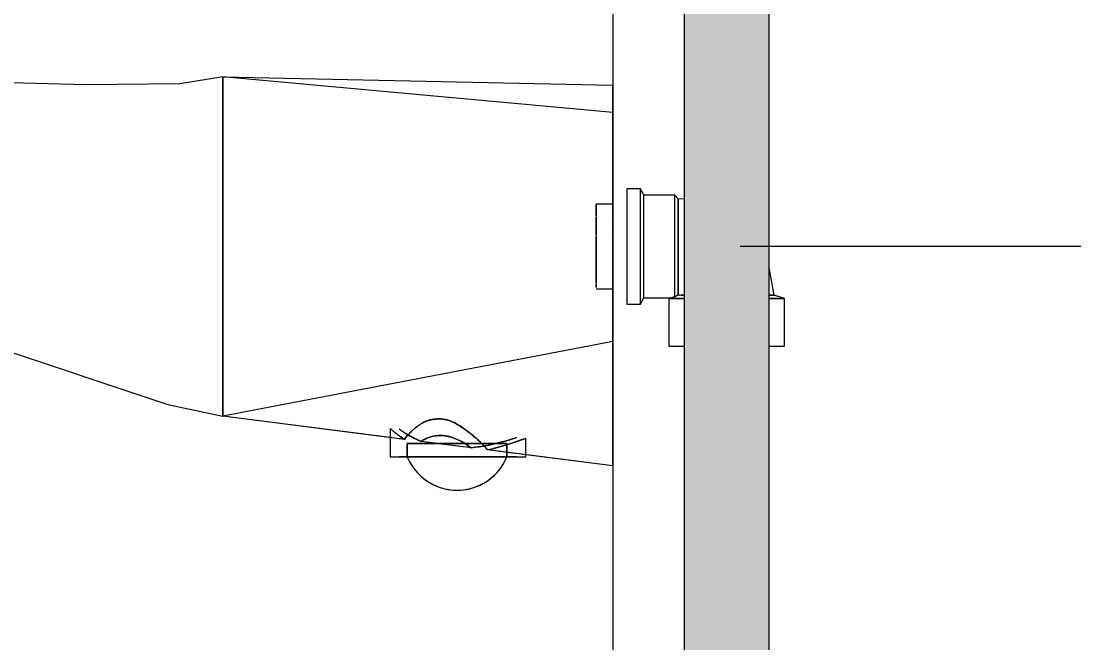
# Model space of a CAD drawing. Header units: metres. Extents: x 34 to 87, y -2.3 to 19.3.
# Drawn here: x 53.3026 to 53.6128, y 1.9832 to 2.1664 of the extents above; entities that cross this region are included whole.
import ezdxf

# ---------------------------------------------------------------- set-up
doc = ezdxf.new("R2010")
doc.units = ezdxf.units.M
for name, color, linetype, lineweight in [('A-ANNO-DIMS', 7, 'Continuous', 5), ('A-ANNO-DIMS-25', 7, 'Continuous', 5), ('A-DETL', 7, 'Continuous', 5), ('P-PIPE', 7, 'Continuous', 5), ('P-SANR-FIXT', 7, 'Continuous', 5)]:
    doc.layers.add(name, color=color, linetype=linetype, lineweight=lineweight)
doc.styles.add('Arial_1', font='arial.ttf', dxfattribs={"height": 0.07499999999999998})
doc.dimstyles.new('Diagonal_-_2_mm_Arial_-_PRETO', dxfattribs={"dimscale": 0.3048, "dimtxt": 0.07651945499677275, "dimasz": 0.2460629921259842, "dimexe": 0.1968503937007874, "dimexo": 0.1230314960629921, "dimgap": 0.04101049868766404, "dimtad": 1, "dimrnd": 0.01, "dimzin": 0, "dimdsep": 46, "dimtxsty": 'Arial_1', "dimblk1": 'OBLIQUE', "dimblk2": 'OBLIQUE', "dimsah": 1, "dimcen": 0.09, "dimdle": 0.1968503937007874, "dimazin": 0, "dimtfac": 1, "dimtdec": 4, "dimtix": 1, "dimtmove": 0, "dimatfit": 3, "dimfxl": 1, "dimtvp": 1, "dimtolj": 1, "dimtzin": 0, "dimarcsym": 2})

# ---------------------------------------------------------------- blocks, each defined once
blk = doc.blocks.new('UT_Chuveiro ou ducha - UT_Elétrico-3241184-BB')
at = {"layer": 'P-SANR-FIXT'}
for p, q in [((41.06761709470734, 2.150000000000003), (41.18261709470114, 2.147519255749865)), ((41.18261687927279, 2.139445705658089), (41.06761709470734, 2.150000000000003)), ((41.18261665025981, 2.0720180114251), (41.06761709470734, 2.050000000000002)), ((41.12117580939549, 2.043187372682066), (41.06761709470734, 2.050000000000002)), ((41.11693034635831, 2.046414814853205), (41.11693034635831, 2.038023673862022)), ((41.15693034635831, 2.038023673862022), (41.15693034635831, 2.04166515177101)), ((41.18261682023116, 2.0353721233562), (41.14571738958008, 2.040065702556777)), ((41.1169303463583, 2.038023673862023), (41.13693013885535, 2.038023673862023)), ((41.13693013885535, 2.038023673862023), (41.15693034635724, 2.038023673862023))]:
    blk.add_line(p, q, dxfattribs=at)
at = {"layer": 'P-SANR-FIXT', "color": 254, "true_color": 0xdfdfdf}
for p, q in [((41.18261687927279, 2.139445745200523), (41.06761733666514, 2.14999997779401)), ((41.18261665025981, 2.072017841239419), (41.06761744013687, 2.05000006613602)), ((41.11729753347099, 2.043680716561478), (41.11693034754476, 2.043727422105959)), ((41.11965423224526, 2.043380947720776), (41.11749469393653, 2.043655638021602)), ((41.12200896905536, 2.038023673862023), (41.12200896905536, 2.042012751250205)), ((41.12200896905536, 2.042012751250205), (41.13018739241529, 2.042012751250205)), ((41.13017565734402, 2.04204263692822), (41.12608889411289, 2.042562467586852)), ((41.13893628688242, 2.042012751250205), (41.13041031044767, 2.042012751250205)), ((41.13893628688242, 2.042012751250205), (41.14374671909853, 2.042012751250205)), ((41.14392901794888, 2.042012751250205), (41.15136532071851, 2.042012751250205)), ((41.15136532071851, 2.039347290059622), (41.15136532071851, 2.041634498240474)), ((41.15136538337483, 2.042012751250205), (41.15136538337483, 2.04163451781057)), ((41.15136538337483, 2.039347282089786), (41.15136538337483, 2.038023673862023)), ((41.15614558746662, 2.038739297557485), (41.15417273704142, 2.038990241416454)), ((41.15691231466128, 2.038641770913525), (41.15631573902992, 2.038717654512802)), ((41.11964653848334, 2.038023673862023), (41.12186670324274, 2.038023673862023)), ((41.12268857244756, 2.038023673862023), (41.12200195872484, 2.038023673862023)), ((41.13693013440244, 2.038023673862023), (41.12290110341004, 2.038023673862023)), ((41.14701384756663, 2.038023673862023), (41.13693052560057, 2.038023673862023)), ((41.14892271934826, 2.038023673862023), (41.14721082155983, 2.038023673862023)), ((41.1514394976761, 2.038023673862023), (41.14914653079522, 2.038023673862023)), ((41.15140943609009, 2.038023673862023), (41.15421419005448, 2.038023673862023))]:
    blk.add_line(p, q, dxfattribs=at)
at = {"layer": 'P-SANR-FIXT', "color": 253, "true_color": 0xa6a6a6}
for p, q in [((41.18261668868003, 2.112499999999998), (41.17761709470143, 2.112499999999998)), ((41.17761709470143, 2.087499999999999), (41.18261663717993, 2.087499999999999)), ((41.11693034754476, 2.043727422105959), (41.06761709470734, 2.050000000000002)), ((41.13018739241529, 2.042012751250205), (41.12200890639905, 2.042012751250205)), ((41.12200890639905, 2.042012751250205), (41.12200890639905, 2.038023673862023)), ((41.14080458397081, 2.040690607651984), (41.12608861500474, 2.042562467586858)), ((41.14374671909853, 2.042012751250205), (41.13893628688242, 2.042012751250205)), ((41.15136532071851, 2.042012751250205), (41.14392901794888, 2.042012751250205)), ((41.15136532071851, 2.041634498240474), (41.15136532071851, 2.042012751250205)), ((41.15693034635831, 2.04166515177101), (41.15693034635831, 2.04350482025818)), ((41.15136532071851, 2.038023673862023), (41.15136532071851, 2.039347290059622)), ((41.18261682023117, 2.035372193180607), (41.15691231466128, 2.038641770913525)), ((41.11693034635938, 2.038023673862023), (41.1176116699698, 2.038023673862023)), ((41.11761188353929, 2.038023673862023), (41.11960967015187, 2.038023673862023)), ((41.12196888197072, 2.038023673862023), (41.11965423188943, 2.038023673862023)), ((41.12024285482361, 2.038023673862023), (41.11965423188851, 2.038023673862023)), ((41.13693013852988, 2.038023673862023), (41.12024285482361, 2.038023673862023)), ((41.14901596145591, 2.038023673862023), (41.13693016711606, 2.038023673862023)), ((41.15420646082719, 2.038023673862023), (41.14914627730839, 2.038023673862023)), ((41.15420646082812, 2.038023673862023), (41.1514394976761, 2.038023673862023)), ((41.15425095818455, 2.038023673862023), (41.15624884373476, 2.038023673862023)), ((41.15624891658877, 2.038023673862023), (41.15693034635833, 2.038023673862023))]:
    blk.add_line(p, q, dxfattribs=at)
at = {"layer": 'P-SANR-FIXT', "color": 7, "true_color": 0xf3f3f3}
for p, q in [((41.11995862938922, 2.043342228822987), (41.11965423224526, 2.043380947720776)), ((41.1210989015316, 2.043197187775764), (41.12015008765979, 2.043317875594462)), ((41.13041031044767, 2.042012751250205), (41.13893628688242, 2.042012751250205)), ((41.14080458397081, 2.040690652089248), (41.13041061018496, 2.042012751250205)), ((41.15136538337483, 2.04163451781057), (41.15136538337483, 2.039347282089786)), ((41.15399077817106, 2.039013386334346), (41.15136532071851, 2.03934734090905)), ((41.12191015756726, 2.038023673862023), (41.12278801563102, 2.038023673862023)), ((41.12299011510879, 2.038023673862023), (41.12435004418439, 2.038023673862023)), ((41.12461035455341, 2.038023673862023), (41.12693013261475, 2.038023673862023)), ((41.12693052606169, 2.038023673862023), (41.13175374558305, 2.038023673862023)), ((41.13175416588902, 2.038023673862023), (41.13693013407705, 2.038023673862023)), ((41.13693055386128, 2.038023673862023), (41.14210653602751, 2.038023673862023)), ((41.14210692769256, 2.038023673862023), (41.14693018819585, 2.038023673862023)), ((41.14714054507847, 2.038023673862023), (41.14900198459257, 2.038023673862023)), ((41.14925059474534, 2.038023673862023), (41.15107236640604, 2.038023673862023)), ((41.15107262870804, 2.038023673862023), (41.15140943609009, 2.038023673862023))]:
    blk.add_line(p, q, dxfattribs=at)
at = {"layer": 'P-SANR-FIXT', "color": 7, "true_color": 0xfafafa}
for p, q in [((41.14930228980294, 2.039609755602284), (41.14571776238416, 2.040065702556782)), ((41.15026391148879, 2.039487438647267), (41.14941268543975, 2.039595713429213)), ((41.15117032308056, 2.039372144340233), (41.15071553813133, 2.039429992359883))]:
    blk.add_line(p, q, dxfattribs=at)
at = {"layer": 'P-SANR-FIXT', "flags": 128}
for points in [[(41.06761658666559, 2.149999845924495), (41.05500552033768, 2.14797435765951), (41.02721197965455, 2.147675411536797), (40.9612225231284, 2.149383454940653), (40.88917624824899, 2.150634881265457), (40.85428666748707, 2.149362954738169), (40.84384727392243, 2.146766866516711), (40.834708777824, 2.1428053819743), (40.82604660941998, 2.137326307852437), (40.81410376081308, 2.126582765470044)], [(40.91223172430892, 2.096639449604517), (40.95189963345555, 2.087270110813368), (41.00044882374348, 2.070405814912587), (41.05145844644066, 2.053491916661689), (41.06761709470692, 2.050000000000036)]]:
    blk.add_lwpolyline(points, dxfattribs=at)
at = {"layer": 'P-SANR-FIXT'}
blk.add_arc((41.13668711355877, 2.04409479420253), 0.01588421441585543, 202.4707000628805, 337.5292999371368, dxfattribs=at)
at = {"layer": 'P-SANR-FIXT', "color": 253, "true_color": 0xa6a6a6}
for radius, start, end in [(0.01588421441585668, 202.4707000628727, 242.9880075320311), (0.01588421441585928, 310.5175799622684, 337.5292999371225), (0.01588421441585162, 242.9882800251404, 256.4938985438539), (0.01588421441585136, 283.5058599874351, 297.0114785061339), (0.01588421441585423, 297.0117199748543, 310.517307469163), (0.01588421441585352, 256.494140012561, 269.9997718864066), (0.015884214415853, 269.9999999999996, 283.5056318738438)]:
    blk.add_arc((41.1366871762151, 2.04409479420253), radius, start, end, dxfattribs=at)
at = {"layer": 'P-SANR-FIXT'}
for centre, major_axis, ratio, start_param, end_param in [((41.18261709703583, 2.116203054805803), (0, 0.03131700941398737), 1.037514839799759e-05, 0.007185513716134517, 0.7344889197938376), ((41.18261737576388, 2.086453385030217), (0, 0.07140153739429787), 1.037514865665023e-05, 0.7344889147272575, 1.774371283980793), ((41.18261759822928, 2.090879785186195), (0, 0.0932957941627682), 1.037514847079862e-05, 1.77437128202127, 2.208017487493184)]:
    blk.add_ellipse(centre, major_axis=major_axis, ratio=ratio, start_param=start_param, end_param=end_param, dxfattribs=at)
at = {"layer": 'P-SANR-FIXT', "color": 253, "true_color": 0xa6a6a6}
for centre, major_axis, ratio, start_param, end_param in [((41.18261709236646, 2.116203054805803), (4.507962506596909e-15, 0.03131700941398768), 1.037514835163582e-05, 5.54869639280521, 6.275999807304751), ((41.18261681363842, 2.086453385030217), (0, 0.07140153739429812), 1.037514850282189e-05, 5.087178864177007, 5.548696392195996), ((41.17761709470142, 2.1), (0, 0.01250000000000036), 1.037514863660275e-05, 1.554312234475219e-15, 0.7660557354521649), ((41.18261709470114, 2.1), (6.018174197717891e-15, 0.01250000000000016), 1.037514804652139e-05, 0.5235987755921333, 0.7853982064363247), ((41.18261709470114, 2.1), (0, 0.01249999999999973), 1.037514834933995e-05, 1.554312234475219e-15, 0.523598728150428), ((41.17761709470142, 2.1), (0, 0.01250000000000009), 1.037514844422681e-05, 0.7853981640678074, 1.2880324699453), ((41.18261709470114, 2.1), (0, 0.01249999999999993), 1.037514846002601e-05, 0.8027258854381796, 1.332885423879388), ((41.17761709470142, 2.1), (0, 0.01249999999999973), 1.037514891777414e-05, 1.308996926234534, 1.570796326794898), ((41.18261709470114, 2.1), (0, 0.0124999999999999), 1.037514827126842e-05, 1.356345415909758, 1.570796326794898), ((41.17761709470142, 2.1), (5.975102799854976e-16, 0.01250000000000019), 1.037514837537293e-05, 1.570796326794897, 1.832595714594166), ((41.18261709470114, 2.1), (0, 0.01249999999999973), 1.037514834933995e-05, 1.570796326794898, 1.832595713658242), ((41.17761709470142, 2.1), (3.417476762533385e-15, 0.01249999999999999), 1.037514882301706e-05, 1.835942795362463, 2.094395102391284), ((41.18261709470114, 2.1), (0, 0.01249999999999995), 1.037514815785016e-05, 1.84405934888801, 3.141592653589789), ((41.17761709470142, 2.1), (0, 0.01249999999999999), 1.037514882301707e-05, 2.094395095803467, 2.617993897760679), ((41.17761709470142, 2.1), (0, 0.01250000000000007), 1.037514837537303e-05, 2.645836272493694, 2.879793270087717), ((41.18261681363842, 2.086453385030217), (4.459437734664872e-15, 0.0714015373942983), 1.037514855521653e-05, 4.508814025380561, 4.72717039192317), ((41.18261659117302, 2.090879785186195), (0, 0.09329579416276777), 1.037514840453394e-05, 4.144320368487625, 4.508814026422882), ((41.18261709470114, 1.982671122753508), (0, 0.05896811994639239), 1.037514857578864e-05, 5.817959333576801, 6.748411280782368)]:
    blk.add_ellipse(centre, major_axis=major_axis, ratio=ratio, start_param=start_param, end_param=end_param, dxfattribs=at)
at = {"layer": 'P-SANR-FIXT', "color": 254, "true_color": 0xdfdfdf}
for centre, major_axis, ratio, start_param, end_param in [((41.17761709470142, 2.1), (0, 0.01249999999999973), 1.037514834933995e-05, 5.517128123956025, 6.283185307179588), ((41.18261709470114, 2.1), (0, 0.01249999999999997), 1.037514845813692e-05, 5.497787143782134, 6.283185307179588), ((41.18261681363842, 2.086453385030217), (0, 0.07140153739429828), 1.037514847842861e-05, 5.03136726139275, 5.087178863376058), ((41.17761709470142, 2.1), (0, 0.01249999999999997), 1.037514845813692e-05, 4.995149273132632, 5.497787143782134), ((41.18261709470114, 2.1), (8.033228987412671e-15, 0.0125000000000003), 1.037514859942018e-05, 4.950299889817697, 5.480459458353007), ((41.18261681363842, 2.086453385030217), (0, 0.07140153739429816), 1.037514852982274e-05, 4.9462733982291, 5.028755209212878), ((41.17761709470142, 2.1), (5.975102799854976e-16, 0.01250000000000019), 1.037514837537293e-05, 4.712388980384683, 4.974188368183952), ((41.18261709470114, 2.1), (0, 0.01249999999999973), 1.037514891777414e-05, 4.712388980384685, 4.926839904226934), ((41.18261681363842, 2.086453385030217), (5.188736738105672e-15, 0.07140153739429812), 1.037514859165586e-05, 4.857342572879952, 4.94209834802368), ((41.17761709470142, 2.1), (0, 0.01249999999999973), 1.037514834933995e-05, 4.450589593521334, 4.712388980384685), ((41.18261709470114, 2.1), (0, 0.01250000000000019), 1.037514837537293e-05, 4.450589592894042, 4.712388980384685), ((41.17761709470142, 2.1), (4.150223958785902e-15, 0.01249999999999974), 1.037514862987231e-05, 3.665191394033007, 4.447242113516877), ((41.18261709470114, 2.1), (0, 0.01250000000000016), 1.037514882301693e-05, 4.188790211376146, 4.439125956417379), ((41.18261681363842, 2.086453385030217), (3.000839727783246e-15, 0.07140153739429833), 1.03751485493362e-05, 4.727170391914363, 4.855441481353068), ((41.18261709470114, 2.1), (5.975102799854976e-16, 0.01250000000000019), 1.037514837537293e-05, 3.403392041390476, 4.18879023121063), ((41.17761709470142, 2.1), (3.2287388483471e-15, 0.01249999999999996), 1.037514866410427e-05, 3.403392053362818, 3.637356339799164), ((41.18261709470114, 2.1), (0, 0.01249999999999973), 1.037514891777414e-05, 3.141592653589789, 3.403392024022141), ((41.18261659117302, 2.090879785186195), (0, 0.09329579416276762), 1.037514844390042e-05, 4.075167816558743, 4.144320366766881)]:
    blk.add_ellipse(centre, major_axis=major_axis, ratio=ratio, start_param=start_param, end_param=end_param, dxfattribs=at)
at = {"layer": 'P-SANR-FIXT'}
for points in [[(41.06761709470734, 2.150000000000003), (41.06761706935607, 2.150000000000003), (41.06761704400703, 2.149630315818086), (41.06761701920851, 2.148904988238508)], [(41.06761699301079, 2.147997913040782), (41.06761699991934, 2.148275022243428), (41.06761700688794, 2.148523879435245), (41.06761701390402, 2.148744163031606)], [(41.06761691399664, 2.143366194843737), (41.06761692156759, 2.143964545461829), (41.06761692929427, 2.1445254975864), (41.06761693715714, 2.145047409866874)], [(41.0676169140388, 2.143369199211369), (41.0676169003005, 2.142283669384427), (41.06761688707483, 2.141074992349998), (41.0676168744782, 2.139752982974833)], [(41.06761684883988, 2.136794539980225), (41.06761683765306, 2.135376884534448), (41.06761682711894, 2.13386154018928), (41.06761681731077, 2.132261686978056)], [(41.06761679637083, 2.128501555113192), (41.06761680293554, 2.129803616484114), (41.06761680994796, 2.131062936651726), (41.06761681737633, 2.132273797230903)], [(41.06761679642459, 2.128510355776372), (41.06761678796751, 2.126833660830667), (41.067616780253, 2.125086057004866), (41.06761677334897, 2.123279761650884)], [(41.06761675850674, 2.118889277855324), (41.06761675298358, 2.117023481871138), (41.06761674827862, 2.115111624282898), (41.06761674442301, 2.113167905645965)], [(41.06761673675177, 2.108408686558546), (41.06761673874787, 2.110016671844167), (41.06761674131737, 2.111611277220185), (41.0676167444437, 2.113184963584287)], [(41.06761673204169, 2.097557821763833), (41.0676167313969, 2.099358462289977), (41.06761673145462, 2.101163788452034), (41.06761673222258, 2.102963250934872)], [(41.06761673204963, 2.097573443987574), (41.06761673276532, 2.095560957692582), (41.06761673435844, 2.093554285374936), (41.06761673681833, 2.091568151441958)], [(41.06761674441968, 2.086823369632478), (41.06761674131479, 2.088391677672083), (41.06761673876866, 2.08998107392474), (41.06761673678694, 2.091583820483131)], [(41.06761677336367, 2.076721526996595), (41.0676167679155, 2.078146390223728), (41.06761676296418, 2.079607184103881), (41.06761675853727, 2.081097350358969)], [(41.06761677331694, 2.07673591333197), (41.06761678023526, 2.074925048680264), (41.06761678795606, 2.073172158207017), (41.06761679642282, 2.071490699987464)], [(41.06761681739316, 2.067720540754365), (41.06761680995285, 2.068933274642832), (41.06761680293537, 2.070195298337779), (41.06761679636712, 2.071500323989383)], [(41.06761687447096, 2.060250885489095), (41.06761686565122, 2.061177010877913), (41.06761685713754, 2.062158348225209), (41.06761684896786, 2.063191102558085)], [(41.06761687440261, 2.060258622758868), (41.06761688704487, 2.058930385530051), (41.06761690031642, 2.057715614064175), (41.06761691410532, 2.056625493698825)], [(41.06761693715412, 2.054951716485065), (41.06761692931276, 2.055472163543258), (41.06761692160814, 2.056031812918198), (41.06761691405868, 2.056628828796584)], [(41.06761701390509, 2.051257675543477), (41.06761700634875, 2.051495037469233), (41.06761699884739, 2.051765460092171), (41.06761699141659, 2.052068485188989)], [(41.06761701921102, 2.051096753029003), (41.06761704400885, 2.050370932128261), (41.06761706935607, 2.050000000000002), (41.06761709470734, 2.050000000000002)], [(41.13693013885534, 2.047504646245731), (41.13859357158405, 2.046461200777861), (41.14176878694492, 2.044177931361833), (41.14448745968017, 2.041501904985225), (41.14571738958008, 2.040065702556777)]]:
    blk.add_open_spline(points, degree=3, dxfattribs=at)
at = {"layer": 'P-SANR-FIXT', "color": 253, "true_color": 0xa6a6a6}
for points in [[(41.06761702406272, 2.149042243090235), (41.06761704731024, 2.149676918632657), (41.06761707100762, 2.150000000000003), (41.06761709470734, 2.150000000000003)], [(41.06761701552219, 2.148794423217145), (41.06761700732201, 2.148542353134249), (41.06761699918531, 2.148251296065761), (41.067616991132, 2.147921763135104)], [(41.06761693869372, 2.145148611059184), (41.06761693031502, 2.144599072838876), (41.0676169220889, 2.144005277339026), (41.0676169140388, 2.143369199211369)], [(41.0676168745502, 2.139761206588865), (41.06761688711244, 2.141078794446651), (41.06761690029973, 2.142283696819251), (41.06761691399664, 2.143366194843737)], [(41.06761681737633, 2.132273797230903), (41.06761682715062, 2.133867052265285), (41.06761683764504, 2.13537640728452), (41.06761684878726, 2.13678883521467)], [(41.06761681731077, 2.132261686978056), (41.06761680992686, 2.131057264750319), (41.06761680295438, 2.129804946491896), (41.06761679642459, 2.128510355776372)], [(41.06761677339507, 2.123294541070644), (41.06761678027303, 2.12509243905992), (41.06761678795394, 2.126832127947456), (41.06761679637083, 2.128501555113192)], [(41.0676167444437, 2.113184963584287), (41.06761674828538, 2.115118733318294), (41.06761675296786, 2.11702091562021), (41.06761675846036, 2.118877521725243)], [(41.06761674442301, 2.113167905645965), (41.06761674132157, 2.11160439732142), (41.06761673876969, 2.110020273506748), (41.06761673678355, 2.10842292524491)], [(41.06761673222856, 2.102943734623647), (41.06761673147059, 2.101155938739313), (41.06761673141344, 2.099362394294499), (41.06761673204963, 2.097573443987574)], [(41.06761673678694, 2.091583820483131), (41.06761673434386, 2.093559696957589), (41.06761673275859, 2.095555863387164), (41.06761673204169, 2.097557821763833)], [(41.06761673681833, 2.091568151441958), (41.06761673879024, 2.089976023515942), (41.06761674131913, 2.088397093499268), (41.0676167443995, 2.08683894622643)], [(41.06761675858276, 2.081085128123865), (41.06761676298517, 2.079604214675128), (41.06761676790558, 2.078152329685637), (41.06761677331694, 2.07673591333197)], [(41.06761679636712, 2.071500323989383), (41.0676167879415, 2.073174388185061), (41.06761678025511, 2.074919213441798), (41.06761677336367, 2.076721526996595)], [(41.06761679642282, 2.071490699987464), (41.06761680295624, 2.070193195433452), (41.06761680993383, 2.068938225246335), (41.06761681732965, 2.067731973168414)], [(41.067616849022, 2.063185000408415), (41.06761685715399, 2.062157358766732), (41.06761686562668, 2.061180652352015), (41.06761687440261, 2.060258622758868)], [(41.06761691405868, 2.056628828796584), (41.06761690031138, 2.057715972252955), (41.06761688707849, 2.058927019447528), (41.06761687447096, 2.060250885489095)], [(41.06761691410532, 2.056625493698825), (41.06761692213709, 2.055990519630572), (41.06761693034439, 2.055397837656427), (41.06761693870511, 2.054849658292606)], [(41.06761698701369, 2.052252316034869), (41.06761699639555, 2.051851899347714), (41.06761700589573, 2.051503711779298), (41.06761701548251, 2.051208686678136)], [(41.06761709470734, 2.050000000000002), (41.06761707104226, 2.050000000000002), (41.0676170473805, 2.050323218007859), (41.06761702416576, 2.050956608747756)], [(41.12928529131948, 2.044006929701323), (41.12809821253543, 2.043722773312824), (41.12704204801885, 2.043247015920779), (41.12608861500475, 2.042562467586858)], [(41.13309773852401, 2.044233026041189), (41.13245048703803, 2.044310267626043), (41.13113136662926, 2.044337363782298), (41.12987883071148, 2.044149007895572), (41.12928529131948, 2.044006929701323)], [(41.14080458397081, 2.040690607651984), (41.14020681938656, 2.041148067408105), (41.13895949957035, 2.042000612847377), (41.1376193290024, 2.042728410140712), (41.13693016711605, 2.043061121750896)], [(41.14557482942949, 2.041428319835164), (41.1448339832174, 2.04128689209249), (41.14328603643943, 2.041028708891571), (41.14164191278876, 2.040797562599284), (41.14080458397081, 2.040690607651984)], [(41.14957079422295, 2.042357997017105), (41.14927894940497, 2.04228371117625), (41.14867254769151, 2.042131907209048), (41.14770047924845, 2.041887928876096), (41.14666953515916, 2.041646629520282), (41.14594525253553, 2.041499033706501), (41.14557482942949, 2.041428319835164)], [(41.14957220720198, 2.042358303273613), (41.14986384742335, 2.04243255071091), (41.15042447604202, 2.042577835039174), (41.15119123262475, 2.042796307130923), (41.15188032909368, 2.043000358540408), (41.15228527868788, 2.043117176090163), (41.15247353488879, 2.043172195951108)], [(41.15693004721721, 2.043506205845703), (41.1569300528713, 2.043506219819708), (41.15687758046865, 2.043487301259943), (41.15677259790733, 2.043449393953387)]]:
    blk.add_open_spline(points, degree=3, dxfattribs=at)
at = {"layer": 'P-SANR-FIXT', "color": 254, "true_color": 0xdfdfdf}
for points in [[(41.06761709470734, 2.150000000000003), (41.0676171183728, 2.150000000000003), (41.06761714203498, 2.149676779069929), (41.06761716525013, 2.149043376055102)], [(41.06761717020365, 2.148903246971002), (41.06761714540583, 2.149629067871744), (41.06761712005861, 2.150000000000003), (41.06761709470734, 2.150000000000003)], [(41.06761725227189, 2.145047576632698), (41.06761727672089, 2.143424703902618), (41.06761729984017, 2.141420708743497), (41.06761732107282, 2.139091248296555)], [(41.06761737861268, 2.13117316903665), (41.06761739552909, 2.128249028808149), (41.0676174100569, 2.125062056072716), (41.06761742185134, 2.121694349542478)], [(41.06761744871813, 2.11112536932684), (41.06761745474263, 2.107479459798765), (41.06761745779819, 2.103739736375426), (41.06761745781603, 2.100000353922724)], [(41.06761744872307, 2.0888737394002), (41.06761744267205, 2.085228733163718), (41.06761743365845, 2.081676432445221), (41.06761742188195, 2.078307594809059)], [(41.06761732111336, 2.060909169260655), (41.06761729987183, 2.058578611022763), (41.06761727672409, 2.056576600965593), (41.06761725225754, 2.054952590123026)], [(41.06761709470734, 2.050000000000002), (41.06761712005861, 2.050000000000002), (41.06761714540765, 2.050369684181919), (41.06761717020617, 2.051095011761498)], [(41.06761716535203, 2.050957758611093), (41.06761714210449, 2.050323081946455), (41.06761711840707, 2.050000000000002), (41.06761709470734, 2.050000000000002)], [(41.11744413479308, 2.04597734568466), (41.11727537043584, 2.046115504755062), (41.11701638542226, 2.046329140814458), (41.11693003700771, 2.046415048292751), (41.11693034810327, 2.046414814688788)], [(41.11957425962248, 2.044316160265718), (41.11933915772298, 2.044483661538737), (41.1191174509341, 2.04464379499847), (41.11891013357466, 2.044798797985028)], [(41.14094294530859, 2.044664303150577), (41.13967427504319, 2.045680503693462), (41.1383292200236, 2.046627284725162), (41.13693055386127, 2.047504646245677)], [(41.14080493332407, 2.040690607651993), (41.14164361464331, 2.040797803757569), (41.14328970313174, 2.041029318774886), (41.14483833633764, 2.041287678156225), (41.14557912607879, 2.041429119874127)], [(41.15677259790733, 2.043449393953387), (41.15656244590192, 2.043373511860274), (41.15614187919542, 2.043221539509938), (41.1555311098413, 2.043005320481054)]]:
    blk.add_open_spline(points, degree=3, dxfattribs=at)
at = {"layer": 'P-SANR-FIXT', "color": 253, "true_color": 0xa6a6a6}
for points, knots in [([(41.06761693715714, 2.145047409866874), (41.06761694612821, 2.145642880512898), (41.06761696446817, 2.146734753057977), (41.06761698340433, 2.14761258820479), (41.06761699301079, 2.147997913040782)], [0.8571428571428569, 0.8571428571428569, 0.8571428571428569, 0.8571428571428569, 0.8833333333333333, 0.9096474425298544, 0.9096474425298544, 0.9096474425298544, 0.9096474425298544]), ([(41.0676168744782, 2.139752982974833), (41.06761686664193, 2.138930571160861), (41.06761685804586, 2.137949840439581), (41.06761684979772, 2.13691592292446), (41.06761684883988, 2.136794539980225)], [-0.7925783235723746, -0.7925783235723746, -0.7925783235723746, -0.7925783235723746, -0.7666666666666666, -0.7632429892837012, -0.7632429892837012, -0.7632429892837012, -0.7632429892837012]), ([(41.06761677334897, 2.123279761650884), (41.06761677261107, 2.123086704777325), (41.06761676721749, 2.121652694257283), (41.06761676233574, 2.120182765097746), (41.06761675850674, 2.118889277855324)], [-0.6541669909046496, -0.6541669909046496, -0.6541669909046496, -0.6541669909046496, -0.6499999999999999, -0.6233220456086834, -0.6233220456086834, -0.6233220456086834, -0.6233220456086834]), ([(41.06761673222258, 2.102963250934872), (41.06761673254507, 2.103718936140891), (41.06761673362631, 2.105541255111429), (41.06761673544126, 2.107352988096654), (41.06761673675177, 2.108408686558546)], [0.5188743603660119, 0.5188743603660119, 0.5188743603660119, 0.5188743603660119, 0.5333333333333333, 0.5537896488324144, 0.5537896488324144, 0.5537896488324144, 0.5537896488324144]), ([(41.06761675853727, 2.081097350358969), (41.06761675516683, 2.08223188987504), (41.06761675012091, 2.084126814405745), (41.06761674593096, 2.086060003460847), (41.06761674441968, 2.086823369632478)], [0.3765866343981101, 0.3765866343981101, 0.3765866343981101, 0.3765866343981101, 0.4, 0.4151138096970016, 0.4151138096970016, 0.4151138096970016, 0.4151138096970016]), ([(41.06761684896786, 2.063191102558085), (41.06761684054909, 2.064255345083627), (41.06761682983085, 2.065744400200856), (41.0676168198333, 2.067322810950263), (41.06761681739316, 2.067720540754365)], [0.2366111858768252, 0.2366111858768252, 0.2366111858768252, 0.2366111858768252, 0.2666666666666667, 0.276611687056919, 0.276611687056919, 0.276611687056919, 0.276611687056919]), ([(41.06761699141659, 2.052068485188989), (41.06761697627724, 2.052685862790815), (41.06761695802562, 2.05361121019808), (41.06761694041586, 2.054735228457073), (41.06761693715412, 2.054951716485065)], [0.09180953782221261, 0.09180953782221261, 0.09180953782221261, 0.09180953782221261, 0.1333333333333333, 0.1428571428571428, 0.1428571428571428, 0.1428571428571428, 0.1428571428571428]), ([(41.11693034810327, 2.046414814688788), (41.11693065919883, 2.046414581084826), (41.11701825199564, 2.046327739190681), (41.11734267582462, 2.046059705929462), (41.11771894503093, 2.045752901496092), (41.11817134586513, 2.045371077720109), (41.11887420417262, 2.044812572181735), (41.11992072335451, 2.044068482513139), (41.12073957915361, 2.043492673404007), (41.12117580939549, 2.043187372682066)], [-0.5, -0.5, -0.5, -0.5, -0.4166666666666666, -0.3333333333333333, -0.2916666666666666, -0.25, -0.1666666666666667, -0.08333333333333333, 0, 0, 0, 0]), ([(41.11965423243361, 2.046216783273519), (41.11965406741505, 2.046216889073014), (41.11971084655407, 2.046171395648428), (41.11989980010105, 2.046035508503608), (41.12009607122808, 2.045903411888117), (41.1203450105981, 2.045733090449616), (41.12064574061713, 2.045522789828894), (41.12099618886251, 2.045284774663609), (41.12139463666504, 2.045033452366687), (41.12183796963718, 2.04476064025311), (41.12232412170973, 2.044459654972155), (41.12285242910037, 2.044146320791312), (41.12323276681409, 2.043938512185013), (41.12342966522944, 2.043834691250079)], [-0.5, -0.5, -0.5, -0.5, -0.4375, -0.40625, -0.375, -0.34375, -0.3125, -0.28125, -0.25, -0.21875, -0.1875, -0.15625, -0.125, -0.125, -0.125, -0.125]), ([(41.12342551700761, 2.043836815561422), (41.12322871415198, 2.043940628576285), (41.1228487704989, 2.044148305572993), (41.12232154634522, 2.0444610725792), (41.12183654542473, 2.044761385951233), (41.12139410508983, 2.045033686681217), (41.12099637691003, 2.045284634967022), (41.12064658210716, 2.045522239535383), (41.12034625532812, 2.045732233324236), (41.12009741479266, 2.045902401174786), (41.11990100748765, 2.046034596103969), (41.11971167164686, 2.046170866650951), (41.11965439745217, 2.046216677474023), (41.11965423243361, 2.046216783273519)], [-0.875, -0.875, -0.875, -0.875, -0.84375, -0.8125, -0.78125, -0.75, -0.71875, -0.6875, -0.65625, -0.625, -0.59375, -0.5625, -0.5, -0.5, -0.5, -0.5]), ([(41.12608861500475, 2.042562467586858), (41.12559857028074, 2.042781611882241), (41.12472292381729, 2.043185566420795), (41.12393077490297, 2.043574273183691), (41.12358296087751, 2.043754510103017)], [-1, -1, -1, -1, -0.9375, -0.8832580847553552, -0.8832580847553552, -0.8832580847553552, -0.8832580847553552]), ([(41.12358362902602, 2.04375422263365), (41.12393255865147, 2.043573414740526), (41.1247253220374, 2.043184559460882), (41.12560041429759, 2.042780925212617), (41.12608889411289, 2.042562467586852)], [-0.1169256520793246, -0.1169256520793246, -0.1169256520793246, -0.1169256520793246, -0.0625, 0, 0, 0, 0]), ([(41.13693016711605, 2.043061121750896), (41.13630191802459, 2.043372939185125), (41.13534809070616, 2.043753505171312), (41.13406246139379, 2.044085316910542), (41.13342136426701, 2.044194405248761), (41.13309773852401, 2.044233026041189)], [-1, -1, -1, -1, -0.8333333333333333, -0.75, -0.6666666666666666, -0.6666666666666666, -0.6666666666666666, -0.6666666666666666]), ([(41.14571738958008, 2.040065702556777), (41.14681883188095, 2.040342770261515), (41.14839754354816, 2.040753084429356), (41.15030246854682, 2.041283929506255), (41.15161653643423, 2.041692904057041), (41.15260992361896, 2.042018603040402), (41.15333978927367, 2.04225208053921), (41.15436585946792, 2.042593309546251), (41.15582563751222, 2.043108270835464), (41.1567721083052, 2.043449178356569), (41.15693003420889, 2.043506189195601), (41.15693004721525, 2.043506205842498)], [-1, -1, -1, -1, -0.9166666666666666, -0.875, -0.8333333333333333, -0.7916666666666666, -0.7708333333333333, -0.75, -0.6666666666666666, -0.5555555555555556, -0.4999544723788093, -0.4999544723788093, -0.4999544723788093, -0.4999544723788093]), ([(41.14819865747307, 2.042013176804751), (41.14835628442765, 2.042052399534956), (41.14882988927597, 2.042171221028483), (41.14928056698061, 2.042284055836316), (41.14957220720198, 2.042358303273613)], [-0.8190986508032789, -0.8190986508032789, -0.8190986508032789, -0.8190986508032789, -0.8055555555555556, -0.7777777777777778, -0.7777777777777778, -0.7777777777777778, -0.7777777777777778]), ([(41.15420557523872, 2.043705333566611), (41.15420556258611, 2.043705243085429), (41.15407511135287, 2.043663355895218), (41.15358636182667, 2.043508199346356), (41.15300973779804, 2.043327726020308), (41.15248776863413, 2.043176385400614), (41.15188030626218, 2.04300016074844), (41.15119089660611, 2.042796275862138), (41.15042361659939, 2.042577622254178), (41.14986263904092, 2.04243228285796), (41.14957079422295, 2.042357997017105)], [-0.5000386723711897, -0.5000386723711897, -0.5000386723711897, -0.5000386723711897, -0.4444444444444444, -0.3888888888888888, -0.361111111111111, -0.3333333333333333, -0.3055555555555556, -0.2777777777777778, -0.25, -0.2222222222222222, -0.2222222222222222, -0.2222222222222222, -0.2222222222222222]), ([(41.15247353488879, 2.043172195951108), (41.15285004729061, 2.043282235672999), (41.15348932332477, 2.043475203805322), (41.15407544768506, 2.04366398166812), (41.15420558013595, 2.043705421457874), (41.15420557524028, 2.043705333582514)], [-0.6666666666666666, -0.6666666666666666, -0.6666666666666666, -0.6666666666666666, -0.6111111111111112, -0.5555555555555556, -0.5000419745939446, -0.5000419745939446, -0.5000419745939446, -0.5000419745939446])]:
    blk.add_open_spline(points, degree=3, knots=knots, dxfattribs=at)
at = {"layer": 'P-SANR-FIXT'}
for points, knots in [([(41.067616991132, 2.147921763135104), (41.06761698216614, 2.147554888886279), (41.06761696440602, 2.146724116574002), (41.06761694717171, 2.145704660293021), (41.06761693869372, 2.145148611059184)], [-0.9079316443569678, -0.9079316443569678, -0.9079316443569678, -0.9079316443569678, -0.8833333333333333, -0.8586374580037728, -0.8586374580037728, -0.8586374580037728, -0.8586374580037728]), ([(41.06761684878726, 2.13678883521467), (41.06761684976186, 2.136912378486215), (41.0676168580492, 2.137951321788253), (41.06761686668781, 2.138936561736188), (41.0676168745502, 2.139761206588865)], [0.7631826431344602, 0.7631826431344602, 0.7631826431344602, 0.7631826431344602, 0.7666666666666666, 0.7926586422284189, 0.7926586422284189, 0.7926586422284189, 0.7926586422284189]), ([(41.06761675846036, 2.118877521725243), (41.06761676229991, 2.120175386988586), (41.06761676721045, 2.121654324594725), (41.06761677263898, 2.123096899815738), (41.06761677339507, 2.123294541070644)], [0.6232350765001868, 0.6232350765001868, 0.6232350765001868, 0.6232350765001868, 0.6499999999999999, 0.6542666370249988, 0.6542666370249988, 0.6542666370249988, 0.6542666370249988]), ([(41.06761673678355, 2.10842292524491), (41.06761673546482, 2.107362338031885), (41.06761673363691, 2.105539399374073), (41.06761673255163, 2.103705746710246), (41.06761673222856, 2.102943734623647)], [-0.5538859963883358, -0.5538859963883358, -0.5538859963883358, -0.5538859963883358, -0.5333333333333333, -0.5187531774887997, -0.5187531774887997, -0.5187531774887997, -0.5187531774887997]), ([(41.0676167443995, 2.08683894622643), (41.06761674591901, 2.08607033639506), (41.06761675012643, 2.084127672354601), (41.06761675519824, 2.082223636777603), (41.06761675858276, 2.081085128123865)], [-0.4152166746089568, -0.4152166746089568, -0.4152166746089568, -0.4152166746089568, -0.4, -0.3765017520459311, -0.3765017520459311, -0.3765017520459311, -0.3765017520459311]), ([(41.06761681732965, 2.067731973168414), (41.06761681979174, 2.067330407675003), (41.06761682982543, 2.065745754847602), (41.06761684058537, 2.06425113761425), (41.067616849022, 2.063185000408415)], [-0.2767050784031528, -0.2767050784031528, -0.2767050784031528, -0.2767050784031528, -0.2666666666666667, -0.2365517472786064, -0.2365517472786064, -0.2365517472786064, -0.2365517472786064]), ([(41.06761693870511, 2.054849658292606), (41.06761694145737, 2.054669202888862), (41.0676169571726, 2.053672374017823), (41.06761697339793, 2.052833434801439), (41.06761698701369, 2.052252316034869)], [-0.1413514031529148, -0.1413514031529148, -0.1413514031529148, -0.1413514031529148, -0.1333333333333333, -0.09584371529756175, -0.09584371529756175, -0.09584371529756175, -0.09584371529756175]), ([(41.12117580939549, 2.043187372682066), (41.12156539009618, 2.043737370479791), (41.12220196959037, 2.044524057744127), (41.12304120008913, 2.045373939507095), (41.12354877576724, 2.045841184546081), (41.12394375869839, 2.046179656361445), (41.12435233797304, 2.046517461714152), (41.1249148091004, 2.046973101266093), (41.12565273470242, 2.047528684623754), (41.12644037545176, 2.048022883647416), (41.12701951987087, 2.048312481481288), (41.12735883614869, 2.04845901495017), (41.1277031480684, 2.048590008905557), (41.12814823625781, 2.048736187875864), (41.12889201595645, 2.048943196535554), (41.12986740428293, 2.049136905094223), (41.13107629904735, 2.049244660557333), (41.13227313956113, 2.049197269921353), (41.13344548608004, 2.048991158347576), (41.13501101096737, 2.048531940041494), (41.13616922116302, 2.047972416035001), (41.13693013885534, 2.047504646245731)], [-1, -1, -1, -1, -0.875, -0.8125, -0.78125, -0.75, -0.71875, -0.6875, -0.625, -0.5625, -0.53125, -0.515625, -0.5, -0.46875, -0.4375, -0.375, -0.3125, -0.25, -0.1875, -0.125, 0, 0, 0, 0])]:
    blk.add_open_spline(points, degree=3, knots=knots, dxfattribs=at)
at = {"layer": 'P-SANR-FIXT', "color": 254, "true_color": 0xdfdfdf}
for points, knots in [([(41.06761717393479, 2.051206877105171), (41.06761719124977, 2.051739430532453), (41.06761725087211, 2.054212225408224), (41.06761734319001, 2.062002236909628), (41.06761742557394, 2.076787544659759), (41.0676174658545, 2.095506896559416), (41.06761745030735, 2.115908973235672), (41.06761737256853, 2.134449067433858), (41.0676172687868, 2.14483126154589), (41.06761719740452, 2.148069373385326), (41.06761717388989, 2.148792614350146)], [-0.9299882996366889, -0.9299882996366889, -0.9299882996366889, -0.9299882996366889, -0.8833333333333333, -0.7666666666666666, -0.6499999999999999, -0.5333333333333333, -0.4, -0.2666666666666667, -0.1333333333333333, -0.06997371818402898, -0.06997371818402898, -0.06997371818402898, -0.06997371818402898]), ([(41.06761717550964, 2.148742344970565), (41.06761719846113, 2.148021395103503), (41.06761722435838, 2.146837597830332), (41.06761724899891, 2.145264810907321), (41.06761725226065, 2.145048322761633)], [0.07142857142857142, 0.07142857142857142, 0.07142857142857142, 0.07142857142857142, 0.1333333333333333, 0.1428571428571428, 0.1428571428571428, 0.1428571428571428, 0.1428571428571428]), ([(41.0676173210986, 2.139088420997477), (41.06761733667677, 2.137379003906078), (41.0676173565345, 2.134809056242589), (41.06761737409418, 2.131954186213729), (41.0676173786068, 2.131174184708198)], [0.2142857142857143, 0.2142857142857143, 0.2142857142857143, 0.2142857142857143, 0.2666666666666667, 0.2857142857142857, 0.2857142857142857, 0.2857142857142857, 0.2857142857142857]), ([(41.06761742185845, 2.121692318838804), (41.06761742893669, 2.11967101123004), (41.06761743909266, 2.1161936661321), (41.06761744630639, 2.112584795283248), (41.06761744871671, 2.111126231290104)], [0.3571428571428571, 0.3571428571428571, 0.3571428571428571, 0.3571428571428571, 0.4, 0.4285714285714285, 0.4285714285714285, 0.4285714285714285, 0.4285714285714285]), ([(41.06761745781603, 2.099999652626221), (41.06761745782418, 2.098254360890083), (41.06761745642363, 2.094514611939136), (41.06761745195238, 2.090819167511455), (41.06761744872458, 2.088874645108608)], [0.4999999999999999, 0.4999999999999999, 0.4999999999999999, 0.4999999999999999, 0.5333333333333333, 0.5714285714285713, 0.5714285714285713, 0.5714285714285713, 0.5714285714285713]), ([(41.06761742187559, 2.078305775917264), (41.06761742069753, 2.077968810226257), (41.06761740864051, 2.074617510902783), (41.06761739383914, 2.071458870358837), (41.06761737859917, 2.06882691284345)], [0.6428571428571427, 0.6428571428571427, 0.6428571428571427, 0.6428571428571427, 0.6499999999999999, 0.7142857142857141, 0.7142857142857141, 0.7142857142857141, 0.7142857142857141]), ([(41.0676173785921, 2.068825692839013), (41.06761736617623, 2.066681594611888), (41.06761734751385, 2.063949324818737), (41.0676173267905, 2.0615321351304), (41.06761732113291, 2.06091131418745)], [0.7142956473015926, 0.7142956473015926, 0.7142956473015926, 0.7142956473015926, 0.7666666666666666, 0.7856923735919831, 0.7856923735919831, 0.7856923735919831, 0.7856923735919831]), ([(41.06761725224019, 2.054951438799619), (41.06761724327468, 2.054356417421076), (41.06761721834258, 2.052872189643913), (41.06761719230865, 2.051783512078713), (41.06761717555017, 2.051257077848978)], [0.8571597375535659, 0.8571597375535659, 0.8571597375535659, 0.8571597375535659, 0.8833333333333333, 0.9285359037673953, 0.9285359037673953, 0.9285359037673953, 0.9285359037673953]), ([(41.12761841725155, 2.048556089518405), (41.12753135843524, 2.04852451192782), (41.12735920056201, 2.048459014950128), (41.12701988037983, 2.048312481481247), (41.12644072894945, 2.048022883647378), (41.12565307769678, 2.047528684623722), (41.12491514101222, 2.046973101266065), (41.12435266070045, 2.046517461714128), (41.12408026981997, 2.046292258145658), (41.12394634041365, 2.046179545284314)], [-0.5, -0.5, -0.5, -0.5, -0.484375, -0.46875, -0.4375, -0.375, -0.3125, -0.28125, -0.25, -0.25, -0.25, -0.25]), ([(41.13226946080688, 2.049170816431661), (41.13187459433705, 2.049213066799954), (41.13107669616766, 2.049244660557276), (41.1298677928532, 2.049136905094169), (41.12889239613973, 2.048943196535505), (41.12814860918693, 2.048736187875818), (41.12779253488416, 2.048619244699574), (41.12761841725155, 2.048556089518405)], [-0.75, -0.75, -0.75, -0.75, -0.6875, -0.625, -0.5625, -0.53125, -0.5, -0.5, -0.5, -0.5]), ([(41.13693055386127, 2.047504646245677), (41.13616963616896, 2.047972416034944), (41.13501142462363, 2.048531940041435), (41.13344589498667, 2.048991158347516), (41.13266432727671, 2.049128566063368), (41.13226946080688, 2.049170816431661)], [-1, -1, -1, -1, -0.875, -0.8125, -0.75, -0.75, -0.75, -0.75]), ([(41.11891013357466, 2.044798797985028), (41.11859447188083, 2.045034805743453), (41.11817101818325, 2.045370976302426), (41.11771691725416, 2.045754436558703), (41.1175285169717, 2.045908266149458), (41.11744413479308, 2.04597734568466)], [-0.8333333333333334, -0.8333333333333334, -0.8333333333333334, -0.8333333333333334, -0.75, -0.7083333333333333, -0.6666666666666666, -0.6666666666666666, -0.6666666666666666, -0.6666666666666666]), ([(41.14557912607879, 2.041429119874127), (41.14594952094938, 2.041499840733079), (41.14667354725962, 2.041647413464598), (41.14753617339424, 2.041849369112773), (41.14803298119187, 2.041971951139404), (41.14819865747307, 2.042013176804751)], [-0.8888888888888888, -0.8888888888888888, -0.8888888888888888, -0.8888888888888888, -0.861111111111111, -0.8333333333333333, -0.8190986508032789, -0.8190986508032789, -0.8190986508032789, -0.8190986508032789]), ([(41.1555311098413, 2.043005320481054), (41.15522572516423, 2.042897210966611), (41.15478567767541, 2.042742391622374), (41.15427683521053, 2.042568882364407), (41.15417347616732, 2.042533823874983)], [-0.3333333333333333, -0.3333333333333333, -0.3333333333333333, -0.3333333333333333, -0.2777777777777778, -0.2640654533208369, -0.2640654533208369, -0.2640654533208369, -0.2640654533208369])]:
    blk.add_open_spline(points, degree=3, knots=knots, dxfattribs=at)
at = {"layer": 'P-SANR-FIXT', "color": 7, "true_color": 0xf3f3f3}
for points, knots in [([(41.12259362003395, 2.044912298977483), (41.12254577312293, 2.044861937903044), (41.12203337683104, 2.044315367519245), (41.12156565609052, 2.043737370479785), (41.1211760650528, 2.043187372682063)], [-0.137760517822729, -0.137760517822729, -0.137760517822729, -0.137760517822729, -0.125, 0, 0, 0, 0]), ([(41.13309808807669, 2.04423302604114), (41.13342171535033, 2.044194405248712), (41.13391712916089, 2.044110106557886), (41.1344135681432, 2.043991879155432), (41.1345886644553, 2.04394585221447)], [-0.3333333333333333, -0.3333333333333333, -0.3333333333333333, -0.3333333333333333, -0.25, -0.2045406316228523, -0.2045406316228523, -0.2045406316228523, -0.2045406316228523]), ([(41.1348622614254, 2.043870385021443), (41.13491683077969, 2.043854620564289), (41.13561227392355, 2.043648241869627), (41.13630227650911, 2.043372939185079), (41.13693052560056, 2.043061121750853)], [-0.1808508212385103, -0.1808508212385103, -0.1808508212385103, -0.1808508212385103, -0.1666666666666667, 0, 0, 0, 0]), ([(41.15218666458777, 2.041877803331244), (41.15199481424921, 2.041816133056045), (41.15175800683693, 2.041740673892202), (41.15151435216409, 2.041664025189659), (41.15147293960646, 2.041651027869859)], [-0.1867593933879919, -0.1867593933879919, -0.1867593933879919, -0.1867593933879919, -0.1666666666666667, -0.1625755994374377, -0.1625755994374377, -0.1625755994374377, -0.1625755994374377])]:
    blk.add_open_spline(points, degree=3, knots=knots, dxfattribs=at)
for points in [[(41.1231707298036, 2.045489217293266), (41.12299400748685, 2.045321315390637), (41.12282198438849, 2.045150326821877), (41.12265460953773, 2.044976132116182)], [(41.14165505454905, 2.044079742121663), (41.14147289116523, 2.044233020677956), (41.1412889832614, 2.044384798490096), (41.14110340322608, 2.044535075558084)], [(41.11995368652679, 2.044047195033962), (41.11982364713607, 2.044139075239365), (41.11969712419532, 2.044228623872328), (41.11957425962248, 2.044316160265718)], [(41.1211760650528, 2.043187372682063), (41.12077825086627, 2.043466109880245), (41.12040226014967, 2.043730482325326), (41.12005098878857, 2.043978473619459)], [(41.12608889411289, 2.042562467586852), (41.1264385433664, 2.042813505475464), (41.12680200813024, 2.04303646434286), (41.12718067829783, 2.043232191962441)], [(41.12725620237969, 2.043270766191947), (41.1278066576539, 2.043548558737344), (41.12838909578375, 2.043769535998063), (41.12900771846008, 2.043936260819267)], [(41.12928561279494, 2.044006929701291), (41.12987915825451, 2.044149007895536), (41.13113170523199, 2.044337363782256), (41.13245083352941, 2.044310267625997), (41.13309808807669, 2.04423302604114)], [(41.13693052560056, 2.043061121750853), (41.1376196874869, 2.042728410140676), (41.13828977191493, 2.042364511494016), (41.13893664294177, 2.041969425810873)], [(41.1426046502453, 2.043252751820034), (41.14229367674726, 2.043533105509066), (41.14197709171039, 2.043808768942942), (41.14165505454905, 2.044079742121663)], [(41.14383841230494, 2.042086327428804), (41.143503872713, 2.042418164905444), (41.14316186186704, 2.042743989378792), (41.1428126111706, 2.043063800848846)], [(41.15315578173878, 2.042193657932295), (41.15291866723534, 2.042115417111789), (41.15267190166657, 2.042034611734786), (41.15241591710264, 2.041951754405702)], [(41.15404228667321, 2.042489420631316), (41.15376439438062, 2.042395560514816), (41.15346848035873, 2.04229683929084), (41.15315578173878, 2.042193657932295)]]:
    blk.add_open_spline(points, degree=3, dxfattribs=at)
at = {"layer": 'P-SANR-FIXT', "color": 7, "true_color": 0xfafafa}
for points in [[(41.13893664294177, 2.041969425810873), (41.13958351396862, 2.041574340127729), (41.14020717159428, 2.041148067408102), (41.14080493332407, 2.040690607651993)], [(41.14558793058359, 2.040216391634742), (41.14516378375527, 2.040705700906749), (41.14472453363877, 2.041183502885273), (41.14427079285609, 2.041649797570312)], [(41.15084953943887, 2.041457853586119), (41.15051736093437, 2.04135634596428), (41.15017412798291, 2.041253894155063), (41.14982046945997, 2.04115187583426)], [(41.14982046945997, 2.04115187583426), (41.14856876539564, 2.040790802260453), (41.14718646380896, 2.040435158845849), (41.14571776238416, 2.040065702556782)]]:
    blk.add_open_spline(points, degree=3, dxfattribs=at)
blk = doc.blocks.new('Joelho 90 com Bucha de Latao - Agua Fria_Soldavel - MEP - Tigre - Standard-V31-BB')
at = {"layer": 'P-PIPE'}
for p, q in [((41.19071396389373, 2.116999999999988), (41.18671396389373, 2.116999999999988)), ((41.18671396389372, 2.116999999999989), (41.18671396389372, 2.082999999999989)), ((41.19171396389373, 2.115099999999987), (41.19071396389373, 2.116999999999988)), ((41.19071396389372, 2.082999999999989), (41.19071396389372, 2.116999999999989)), ((41.20081396389373, 2.115099999999987), (41.19171396389373, 2.115099999999987)), ((41.19171396389372, 2.084899999999989), (41.19171396389372, 2.115099999999989)), ((41.20181396389341, 2.114039999999998), (41.20081396389355, 2.115099999999816)), ((41.20081396389389, 2.085182001428044), (41.20081396389354, 2.115099999999817)), ((41.20181396389372, 2.08596), (41.2018139638934, 2.114040000000001)), ((41.20361396389386, 2.113971186936213), (41.20181396389373, 2.114039999999998)), ((41.20181396389373, 2.114040000000001), (41.20181396389373, 2.08596)), ((41.23015396389373, 2.085699999999999), (41.22861396389386, 2.093848138733783)), ((41.19071396389373, 2.082999999999988), (41.19171396389373, 2.084899999999987)), ((41.19171396389373, 2.084899999999987), (41.19970596389369, 2.084899999999987)), ((41.19970596389369, 2.084899999999987), (41.19911396389373, 2.084699999999998)), ((41.2013323022174, 2.085449438623086), (41.20181396389373, 2.085959999999999)), ((41.20207396389373, 2.085699999999999), (41.20133230221757, 2.085449438622921)), ((41.20181396389404, 2.08596), (41.20181396389404, 2.086438401398902)), ((41.20181396389373, 2.086438401398902), (41.20181396389373, 2.08596)), ((41.20224831564044, 2.085700000000001), (41.20207396389372, 2.085700000000001)), ((41.20224831564044, 2.085700000000001), (41.20207396389372, 2.085700000000001)), ((41.20207396389372, 2.085700000000001), (41.20224831564044, 2.085700000000001)), ((41.20207396389372, 2.085700000000001), (41.20224831564044, 2.085700000000001)), ((41.2035330726705, 2.085700000000001), (41.20255236529263, 2.085700000000001)), ((41.20255236529263, 2.085700000000001), (41.2035330726705, 2.085700000000001)), ((41.23015396389373, 2.085700000000001), (41.22869485511725, 2.085700000000001)), ((41.22869485511725, 2.085700000000001), (41.23015396389373, 2.085700000000001)), ((41.23311396389373, 2.084699999999998), (41.23015396389373, 2.085699999999999)), ((41.18671396389373, 2.082999999999988), (41.19071396389373, 2.082999999999988)), ((41.19911396389373, 2.084699999999998), (41.19911396389373, 2.075599999999998)), ((41.20354811702936, 2.0847), (41.19911396389373, 2.0847)), ((41.19911396389373, 2.0847), (41.20354811702936, 2.0847)), ((41.23311396389372, 2.0847), (41.22867981075837, 2.0847)), ((41.22867981075837, 2.0847), (41.23311396389372, 2.0847)), ((41.23311396389373, 2.075599999999998), (41.23311396389373, 2.084699999999998)), ((41.19911396389373, 2.075599999999998), (41.19911396389373, 2.074599999999999)), ((41.23311396389373, 2.074599999999999), (41.23311396389373, 2.075599999999998)), ((41.19911396389373, 2.074599999999999), (41.19911396389373, 2.070599999999999)), ((41.23311396389373, 2.070599999999999), (41.23311396389373, 2.074599999999999)), ((41.19911396389373, 2.0706), (41.20354811702936, 2.0706)), ((41.22867981075837, 2.0706), (41.23311396389372, 2.0706))]:
    blk.add_line(p, q, dxfattribs=at)
at = {"layer": 'P-PIPE', "flags": 128}
blk.add_lwpolyline([(41.20181396389373, 2.085959999999999), (41.20203274634979, 2.085840478599524), (41.20207396389373, 2.085699999999999)], dxfattribs=at)
at = {"layer": 'P-PIPE'}
for points in [[(41.20081396389373, 2.085182001427879), (41.20047237635028, 2.085094262261781), (41.19993560003915, 2.084959522857702), (41.19972449737089, 2.084906261309855), (41.19970596389369, 2.084899999999989)], [(41.20081396389373, 2.085182001427789), (41.20098369712813, 2.085268251763521), (41.20123570295718, 2.08539907496511), (41.20132373184548, 2.085446543226944), (41.20133230221757, 2.085449438622922)], [(41.20133230221757, 2.085449438622922), (41.20132373184525, 2.085446543226869), (41.20123570295672, 2.085399074964974), (41.2009836971279, 2.085268251763507), (41.20081396389373, 2.085182001427879)]]:
    blk.add_open_spline(points, degree=3, dxfattribs=at)
blk = doc.blocks.new('DIMBLOCK20-BB')
at = {"layer": 'A-ANNO-DIMS-25'}
for p, q in [((54.24806246507826, 2.16), (54.24806246507826, -0.05999999999999989)), ((54.24806246507826, 2.1), (53.51452285019202, 2.1)), ((54.24806246507826, 2.1), (54.30806246507827, 2.1)), ((54.24806246507826, 0), (54.18806246507825, 0)), ((54.24806246507826, 0), (54.26359547366725, 0))]:
    blk.add_line(p, q, dxfattribs=at)
at = {"layer": 'A-ANNO-DIMS-25', "lineweight": 20}
for p, q in [((54.24806246507826, 2.100000000000001), (54.21056246507826, 2.137500000000001)), ((54.24806246507826, 2.100000000000001), (54.28556246507826, 2.0625)), ((54.24806246507826, 0), (54.21056246507826, 0.03750000000000001)), ((54.24806246507826, 0), (54.28556246507826, -0.03750000000000001))]:
    blk.add_line(p, q, dxfattribs=at)
at = {"layer": 'A-ANNO-DIMS-25', "color": 0, "insert": (54.13819523977151, 0.9487588749273469), "char_height": 0.07499999999999998, "width": 0.2429787001743676, "attachment_point": 1, "rotation": 90, "line_spacing_factor": 0.9417779076525878, "style": 'Arial_1'}
blk.add_mtext('2,10', dxfattribs=at)
blk = doc.blocks.new('_Oblique')
at = {"color": 0, "linetype": 'ByBlock', "lineweight": -2}
blk.add_line((-0.5, -0.5), (0.5, 0.5), dxfattribs=at)

msp = doc.modelspace()

# ---------------------------------------------------------------- hatches: boundary and pattern name
at = {"layer": 'P-PIPE', "true_color": 0x00ffff}
for points in [[(53.49802590306282, 1.833799999999985), (53.51051971938473, 1.833799999999985), (53.51046717018124, 3.051110000000005), (53.49801971938474, 3.051110000000005), (53.49801971938474, 1.833799999999985)], [(53.51453141458379, 1.833799999999985), (53.52301971938473, 1.833799999999985), (53.52301280115085, 3.051110000000005), (53.51051971938473, 3.051110000000005), (53.51056668908294, 1.833799999999985), (53.5137987262394, 1.833799999999985)]]:
    msp.add_hatch(color=4, dxfattribs=at).paths.add_polyline_path(points)

# ---------------------------------------------------------------- linework, layer by layer
at = {"layer": 'A-DETL', "color": 9, "true_color": 0xc0c0c0}
msp.add_line((53.47702285019277, 3.5), (53.47702285019277, 0), dxfattribs=at)
at = {"layer": 'P-PIPE'}
for p, q in [((53.49801971938474, 3.071510000000004), (53.49801971938474, 1.815566006343015)), ((53.52301971938473, 1.815566006343015), (53.52301971938473, 3.071510000000004))]:
    msp.add_line(p, q, dxfattribs=at)

# ---------------------------------------------------------------- block references
msp.add_blockref('Joelho 90 com Bucha de Latao - Agua Fria_Soldavel - MEP - Tigre - Standard-V31-BB', (12.29440575549088, 0), dxfattribs=at)
at = {"layer": 'P-SANR-FIXT', "color": 253, "true_color": 0xa6a6a6}
msp.add_blockref('UT_Chuveiro ou ducha - UT_Elétrico-3241184-BB', (12.29440575549088, 0), dxfattribs=at)

# ---------------------------------------------------------------- dimensions: what is measured, and where the dimension line sits
at = {"layer": 'A-ANNO-DIMS'}
dim = msp.add_linear_dim(base=(54.24806246507829, -8.528358229243593e-18), p1=(53.47702285019202, 2.1), p2=(54.30109547366725, 0), angle=89.99999999999991, dimstyle='Diagonal_-_2_mm_Arial_-_PRETO', override={"dimpost": '<>', "dimfxl": 2.255902411178582}, dxfattribs=at)
dim.commit()
dim.dimension.update_dxf_attribs({"geometry": 'DIMBLOCK20-BB', "text_midpoint": (54.19726949077626, 1.049999999999985)})

doc.saveas('drawing.dxf')
